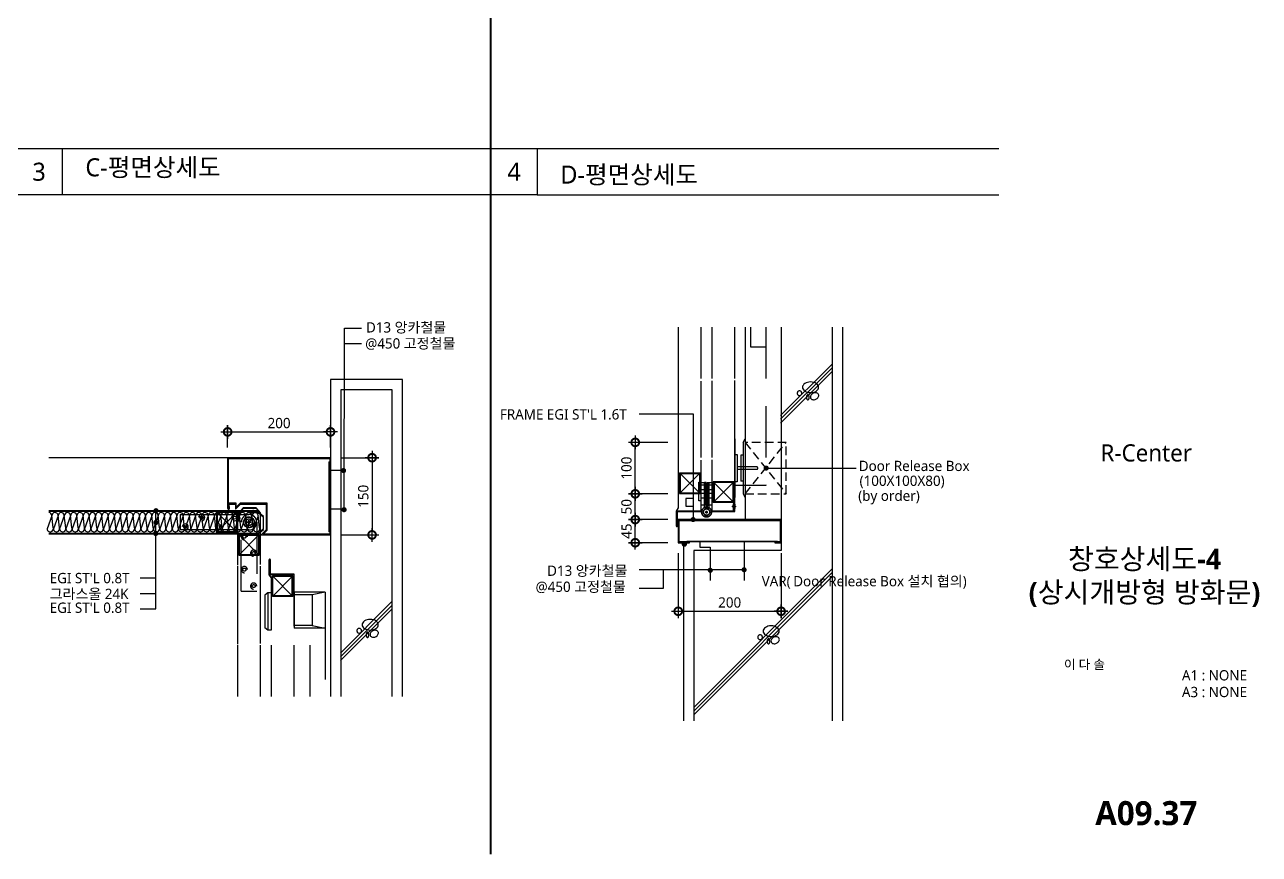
# Model space of a CAD drawing. Extents: x 930 to 96951, y 420 to 531574.
# Drawn here: x 8989 to 16189, y 420 to 5256 of the extents above; entities that cross this region are included whole.
import ezdxf
from ezdxf.enums import TextEntityAlignment as Align

# ---------------------------------------------------------------- set-up
doc = ezdxf.new("R2010")
doc.units = 0
doc.header["$LTSCALE"] = 200
doc.header["$MEASUREMENT"] = 0
doc.header["$PDMODE"] = 3
doc.header["$PDSIZE"] = -1
for name, pattern in [('CENTER', [2, 1.25, -0.25, 0.25, -0.25]), ('HID', [2.3, 1.5, -0.8]), ('HIDDEN', [0.375, 0.25, -0.125])]:
    doc.linetypes.add(name, pattern=pattern)
doc.layers.get('0').update_dxf_attribs({"linetype": 'CONTINUOUS'})
doc.layers.get('Defpoints').update_dxf_attribs({"color": 137, "linetype": 'CONTINUOUS'})
for name, color, linetype in [('01TEX', 3, 'CONTINUOUS'), ('251', 251, 'CONTINUOUS'), ('252', 252, 'CONTINUOUS'), ('col', 2, 'CONTINUOUS'), ('DIM', 7, 'CONTINUOUS'), ('DOOR', 6, 'CONTINUOUS'), ('Door_p', 5, 'CONTINUOUS'), ('FORM', 7, 'CONTINUOUS'), ('FP-HATC', 6, 'CONTINUOUS'), ('FRAME', 7, 'CONTINUOUS'), ('HAT', 8, 'CONTINUOUS'), ('HATCH(해치)', 5, 'CONTINUOUS'), ('INSULATION(단열)', 8, 'CONTINUOUS'), ('SYM-LEAD', 6, 'CONTINUOUS'), ('TEXT', 3, 'CONTINUOUS'), ('XR-SHEET$0$TITLE', 7, 'CONTINUOUS'), ('XR-SHEET$1$SHT', 5, 'CONTINUOUS'), ('XR-SHEET$1$TEXT', 3, 'CONTINUOUS')]:
    doc.layers.add(name, color=color, linetype=linetype)
doc.layers.add('도면내선', color=7, linetype='CONTINUOUS', lineweight=40)
doc.styles.add('GAUN', font='malgun.ttf')
doc.styles.add('XR-SHEET$0$굴림체(옥산)', font='malgun.ttf')
doc.styles.add('맑은고딕B', font='malgunbd.ttf')
doc.styles.add('스타일1', font='malgun.ttf')
doc.dimstyles.new('CJA-60', dxfattribs={"dimscale": 60, "dimtxt": 3, "dimasz": 1, "dimexe": 2, "dimexo": 3, "dimgap": 1, "dimtad": 1, "dimdec": 0, "dimzin": 1, "dimdsep": 46, "dimlunit": 6, "dimtxsty": '스타일1', "dimblk": 'GAUN-DOT', "dimcen": -2, "dimdle": 2, "dimclrd": 256, "dimclre": 256, "dimclrt": 3, "dimadec": 0, "dimazin": 0, "dimtfac": 1, "dimtdec": 0, "dimtix": 1, "dimtmove": 2, "dimatfit": 3, "dimldrblk": 'DOTSMALL', "dimfxl": 1, "dimtolj": 1, "dimtzin": 1, "dimarcsym": 0})

# ---------------------------------------------------------------- blocks, each defined once
blk = doc.blocks.new('XR-SHEET$0$TITLE')
at = {"layer": 'XR-SHEET$0$TITLE', "true_color": 0x000000, "style": 'XR-SHEET$0$굴림체(옥산)'}
for tag, height, p in [('동명칭', 6, (776.77, -457.26)), ('SCALE-A1', 3, (797.5, -522)), ('SCALE-A3', 3, (797.5, -527)), ('DATA', 3, (797.5, -540))]:
    blk.add_attdef(tag, text='', height=height, dxfattribs=at).set_placement(p, align=Align.MIDDLE)
for tag, height, p in [('TITLE1', 6, (776.5, -479.4)), ('TITLE4', 6, (776.5, -484.39)), ('TITLE2', 6, (776.5, -489)), ('TITLE5', 6, (776.5, -493.99)), ('TITLE3', 6, (776.5, -498.7)), ('NAME-1', 3, (760.16, -517.5)), ('NAME-2', 3, (760.16, -526.5)), ('A0.00', 7, (776.5, -561))]:
    blk.add_attdef(tag, text='', height=height, dxfattribs=at).set_placement(p, align=Align.MIDDLE_CENTER)
blk = doc.blocks.new('GAUN-DOT')
at = {"linetype": 'ByBlock'}
for p, q in [((2, 0), (-2, 0)), ((0, -2), (0, 2))]:
    blk.add_line(p, q, dxfattribs=at)
at = {"const_width": 2.25}
blk.add_lwpolyline([(0, 0.28125, 1), (0, -0.28125, 1)], format="xyb", close=True, dxfattribs=at)
blk = doc.blocks.new('*D45')
at = {"layer": 'Defpoints', "color": 0, "transparency": 16777216}
for p in [(10772.4, 2882.5), (10172.4, 2732), (10772.4, 2732)]:
    blk.add_point(p, dxfattribs=at)
at = {"layer": 'DIM', "lineweight": -2, "transparency": 16777216}
for p, q in [((10172.4, 2792), (10172.4, 2922.5)), ((10192.4, 2882.5), (10752.4, 2882.5)), ((10772.4, 2792), (10772.4, 2922.5))]:
    blk.add_line(p, q, dxfattribs=at)
at = {"layer": 'DIM', "lineweight": -2, "transparency": 16777216, "xscale": 20, "yscale": 20, "zscale": 20, "rotation": 180}
blk.add_blockref('GAUN-DOT', (10172.4, 2882.5), dxfattribs=at)
at = {"layer": 'DIM', "lineweight": -2, "transparency": 16777216, "xscale": 20, "yscale": 20, "zscale": 20}
blk.add_blockref('GAUN-DOT', (10772.4, 2882.5), dxfattribs=at)
at = {"layer": 'DIM', "color": 3, "transparency": 16777216, "insert": (10472.4, 2933.5), "char_height": 60, "attachment_point": 5, "style": '스타일1'}
blk.add_mtext('\\A1;200', dxfattribs=at)
blk = doc.blocks.new('_DotSmall')
at = {"layer": 'DIM'}
h = blk.add_hatch(color=256, dxfattribs=at)
edge = h.paths.add_edge_path()
edge.add_arc((0, 0), 0.2, 0, 360)
at = {"layer": 'DIM', "linetype": 'ByBlock'}
blk.add_circle((0, 0), 0.2, dxfattribs=at)
blk = doc.blocks.new('*D46')
at = {"layer": 'Defpoints', "color": 0, "transparency": 16777216}
for p in [(10772.4, 2732), (10772.4, 2282), (11014.9, 2282)]:
    blk.add_point(p, dxfattribs=at)
at = {"layer": 'DIM', "lineweight": -2, "transparency": 16777216}
for p, q in [((10832.4, 2732), (11054.9, 2732)), ((11014.9, 2712), (11014.9, 2302)), ((10832.4, 2282), (11054.9, 2282))]:
    blk.add_line(p, q, dxfattribs=at)
at = {"layer": 'DIM', "lineweight": -2, "transparency": 16777216, "xscale": 20, "yscale": 20, "zscale": 20}
for p, rotation in [((11014.9, 2732), 90), ((11014.9, 2282), 270)]:
    blk.add_blockref('GAUN-DOT', p, dxfattribs=dict(at, rotation=rotation))
at = {"layer": 'DIM', "color": 3, "transparency": 16777216, "insert": (10963.8, 2507), "char_height": 60, "attachment_point": 5, "rotation": 90, "style": '스타일1'}
blk.add_mtext('\\A1;150', dxfattribs=at)
blk = doc.blocks.new('*X15')
at = {"color": 0}
for p, q in [((50, 769.5), (54.4, 773.9)), ((50, 771.3), (52.7, 773.9)), ((50, 773), (50.9, 773.9)), ((55, 768.8), (50, 773.8)), ((54.5, 767.5), (50, 772)), ((51.6, 768.7), (50, 770.2)), ((51.1, 768.8), (55, 772.7)), ((55, 770.5), (51.6, 773.9)), ((52.5, 768.4), (55, 771)), ((55, 772.3), (53.4, 773.9)), ((53.7, 767.9), (55, 769.2)), ((54.9, 767.3), (55, 767.4))]:
    blk.add_line(p, q, dxfattribs=at)
blk = doc.blocks.new('*D16')
at = {"layer": 'Defpoints', "color": 0, "transparency": 16777216}
for p in [(12549.7, 2371.3), (12800.5, 2371.3), (12800.5, 2236.3)]:
    blk.add_point(p, dxfattribs=at)
at = {"layer": 'DIM', "lineweight": -2, "transparency": 16777216}
for p, q in [((12740.5, 2371.3), (12509.7, 2371.3)), ((12549.7, 2256.3), (12549.7, 2351.3)), ((12740.5, 2236.3), (12509.7, 2236.3))]:
    blk.add_line(p, q, dxfattribs=at)
at = {"layer": 'DIM', "lineweight": -2, "transparency": 16777216, "xscale": 20, "yscale": 20, "zscale": 20}
for p, rotation in [((12549.7, 2371.3), 90), ((12549.7, 2236.3), 270)]:
    blk.add_blockref('GAUN-DOT', p, dxfattribs=dict(at, rotation=rotation))
at = {"layer": 'DIM', "color": 3, "transparency": 16777216, "insert": (12499.2, 2303.8), "char_height": 60, "attachment_point": 5, "rotation": 90, "style": '스타일1'}
blk.add_mtext('\\A1;45', dxfattribs=at)
blk = doc.blocks.new('*D17')
at = {"layer": 'Defpoints', "color": 0, "transparency": 16777216}
for p in [(12549.7, 2521.3), (12800.5, 2521.3), (12800.5, 2371.3)]:
    blk.add_point(p, dxfattribs=at)
at = {"layer": 'DIM', "lineweight": -2, "transparency": 16777216}
for p, q in [((12740.5, 2521.3), (12509.7, 2521.3)), ((12549.7, 2391.3), (12549.7, 2501.3)), ((12740.5, 2371.3), (12509.7, 2371.3))]:
    blk.add_line(p, q, dxfattribs=at)
at = {"layer": 'DIM', "lineweight": -2, "transparency": 16777216, "xscale": 20, "yscale": 20, "zscale": 20}
for p, rotation in [((12549.7, 2521.3), 90), ((12549.7, 2371.3), 270)]:
    blk.add_blockref('GAUN-DOT', p, dxfattribs=dict(at, rotation=rotation))
at = {"layer": 'DIM', "color": 3, "transparency": 16777216, "insert": (12498.7, 2446.3), "char_height": 60, "attachment_point": 5, "rotation": 90, "style": '스타일1'}
blk.add_mtext('\\A1;50', dxfattribs=at)
blk = doc.blocks.new('*D18')
at = {"layer": 'Defpoints', "color": 0, "transparency": 16777216}
for p in [(12549.7, 2821.3), (12800.5, 2821.3), (12800.5, 2521.3)]:
    blk.add_point(p, dxfattribs=at)
at = {"layer": 'DIM', "lineweight": -2, "transparency": 16777216}
for p, q in [((12740.5, 2821.3), (12509.7, 2821.3)), ((12549.7, 2541.3), (12549.7, 2801.3)), ((12740.5, 2521.3), (12509.7, 2521.3))]:
    blk.add_line(p, q, dxfattribs=at)
at = {"layer": 'DIM', "lineweight": -2, "transparency": 16777216, "xscale": 20, "yscale": 20, "zscale": 20}
for p, rotation in [((12549.7, 2821.3), 90), ((12549.7, 2521.3), 270)]:
    blk.add_blockref('GAUN-DOT', p, dxfattribs=dict(at, rotation=rotation))
at = {"layer": 'DIM', "color": 3, "transparency": 16777216, "insert": (12498.5, 2671.3), "char_height": 60, "attachment_point": 5, "rotation": 90, "style": '스타일1'}
blk.add_mtext('\\A1;100', dxfattribs=at)
blk = doc.blocks.new('*D44')
at = {"layer": 'Defpoints', "color": 0, "transparency": 16777216}
for p in [(12800.5, 2236.3), (13400.5, 2236.3), (13400.5, 1836.7)]:
    blk.add_point(p, dxfattribs=at)
at = {"layer": 'DIM', "lineweight": -2, "transparency": 16777216}
for p, q in [((12800.5, 2176.3), (12800.5, 1796.7)), ((13400.5, 2176.3), (13400.5, 1796.7)), ((12820.5, 1836.7), (13380.5, 1836.7))]:
    blk.add_line(p, q, dxfattribs=at)
at = {"layer": 'DIM', "lineweight": -2, "transparency": 16777216, "xscale": 20, "yscale": 20, "zscale": 20, "rotation": 180}
blk.add_blockref('GAUN-DOT', (12800.5, 1836.7), dxfattribs=at)
at = {"layer": 'DIM', "lineweight": -2, "transparency": 16777216, "xscale": 20, "yscale": 20, "zscale": 20}
blk.add_blockref('GAUN-DOT', (13400.5, 1836.7), dxfattribs=at)
at = {"layer": 'DIM', "color": 3, "transparency": 16777216, "insert": (13100.5, 1887.7), "char_height": 60, "attachment_point": 5, "style": '스타일1'}
blk.add_mtext('\\A1;200', dxfattribs=at)

msp = doc.modelspace()

# ---------------------------------------------------------------- hatches: boundary and pattern name
at = {"lineweight": 5}
h = msp.add_hatch(dxfattribs=at)
h.set_pattern_fill('ANSI31', color=251, scale=0.9)
h.set_pattern_definition([(45, (-48377.777, 41580.4935), (-2.02055763, 2.02055763), [])])
h.paths.add_polyline_path([(10762.784, 2299.992), (10767.584, 2299.992), (10767.584, 2707.092), (10762.784, 2707.092)])
h = msp.add_hatch(dxfattribs=at)
h.set_pattern_fill('ANSI31', color=251, scale=0.9, angle=-90)
h.set_pattern_definition([(315, (51810.9726, 70387.0837), (2.02055763, 2.02055763), [])])
h.paths.add_polyline_path([(12850.871, 2241.119), (12850.871, 2245.919), (13380.071, 2245.919), (13380.071, 2241.119)])

# ---------------------------------------------------------------- linework, layer by layer
at = {"color": 251, "lineweight": 5}
for p, q in [((10762.784, 2299.992), (10762.784, 2707.092)), ((10762.784, 2707.092), (10767.584, 2707.092)), ((10767.584, 2299.992), (10767.584, 2707.092)), ((10762.784, 2299.992), (10767.584, 2299.992)), ((12850.871, 2245.919), (13380.071, 2245.919)), ((12850.871, 2241.119), (12850.871, 2245.919)), ((12850.871, 2241.119), (13380.071, 2241.119)), ((13380.071, 2241.119), (13380.071, 2245.919))]:
    msp.add_line(p, q, dxfattribs=at)
for p, q in [((10856.066, 2656.992), (10766.066, 2656.992)), ((10856.066, 2431.992), (10766.066, 2431.992)), ((12926.471, 2241.119), (12926.471, 2211.119)), ((13184.471, 2241.119), (13184.471, 2016.119)), ((12926.471, 2211.119), (12986.471, 2211.119)), ((12986.471, 2211.119), (12986.471, 2016.119))]:
    msp.add_line(p, q)
at = {"layer": '251'}
for p, q in [((13130.551, 2842.24), (13130.551, 2500.24)), ((13179.151, 2821.24), (13190.551, 2842.24)), ((13179.151, 2821.24), (13179.151, 2521.24)), ((13179.037, 2747.045), (13165.651, 2747.027)), ((13165.651, 2747.027), (13165.651, 2595.453)), ((13178.936, 2595.471), (13165.651, 2595.453)), ((13179.151, 2521.24), (13190.551, 2500.24)), ((9894.884, 2400.492), (10296.884, 2400.492)), ((9894.884, 2400.492), (9894.884, 2310.492)), ((10296.884, 2310.492), (9894.884, 2310.492)), ((10284.884, 2355.492), (10308.884, 2355.492)), ((10296.884, 2343.492), (10296.884, 2367.492))]:
    msp.add_line(p, q, dxfattribs=at)
for centre, radius in [((10020.884, 2382.492), 9), ((10212.884, 2382.492), 9), ((10296.884, 2355.492), 31.5), ((10296.884, 2355.492), 30), ((9924.884, 2328.492), 9), ((10116.884, 2328.492), 9), ((10296.884, 2355.492), 19.5)]:
    msp.add_circle(centre, radius, dxfattribs=at)
for centre, radius, end in [((10020.884, 2382.492), 18, 180), ((10212.884, 2382.492), 18, 180), ((10296.884, 2355.492), 45, 90), ((9924.884, 2328.492), 18, 180), ((10116.884, 2328.492), 18, 180)]:
    msp.add_arc(centre, radius, 270, end, dxfattribs=at)
at = {"layer": '252'}
for p, q in [((10107.748, 2415.492), (10107.748, 2295.492)), ((10227.748, 2415.492), (10107.748, 2415.492)), ((10107.748, 2415.492), (10227.748, 2295.492)), ((10107.748, 2295.492), (10227.748, 2415.492)), ((10111.348, 2411.892), (10111.348, 2299.092)), ((10224.148, 2411.892), (10111.348, 2411.892)), ((10224.148, 2411.892), (10224.148, 2299.092)), ((10227.748, 2415.492), (10227.748, 2295.492)), ((10305.884, 2414), (10305.884, 2416.4)), ((10305.884, 2414), (10305.884, 2411.6)), ((10227.748, 2295.492), (10107.748, 2295.492)), ((10224.148, 2299.092), (10111.348, 2299.092))]:
    msp.add_line(p, q, dxfattribs=at)
at = {"layer": 'col'}
for p, q in [((13700.471, 1197.777), (13700.471, 3492.947)), ((11132.384, 1339.417), (11132.384, 3127.992))]:
    msp.add_line(p, q, dxfattribs=at)
for points in [[(13400.471, 3492.947), (13400.471, 2191.319), (12890.471, 2191.319), (12890.471, 1197.777)], [(11132.384, 3127.992), (10832.384, 3127.992), (10832.384, 1339.417)]]:
    msp.add_lwpolyline(points, dxfattribs=at)
at = {"layer": 'DIM'}
for p, q in [((13400.471, 2176.319), (13400.471, 1796.724)), ((13400.471, 2176.319), (13400.471, 1796.724)), ((13380.471, 1836.724), (13360.471, 1836.724)), ((13420.471, 1836.724), (13440.471, 1836.724))]:
    msp.add_line(p, q, dxfattribs=at)
at = {"layer": 'DOOR', "color": 6}
msp.add_lwpolyline([(9130.452, 2420.592), (10346.479, 2420.592, -1.04463446), (10346.662, 2416.4), (10306.162, 2416.4), (10306.162, 2414), (10346.662, 2414, 1.03026922), (10346.394, 2422.992), (9130.452, 2422.992)], format="xyb", dxfattribs=at)
msp.add_lwpolyline([(9130.452, 2287.992), (10351.162, 2287.992), (10381.162, 2313.492), (10381.162, 2388.492), (10351.162, 2414), (10306.162, 2414), (10306.162, 2411.6), (10350.405, 2411.6), (10378.762, 2387.242), (10378.762, 2314.486), (10350.168, 2290.392), (9130.452, 2290.392)], dxfattribs=at)
at = {"layer": 'Door_p'}
msp.add_line((10172.384, 2731.992), (9130.452, 2731.992), dxfattribs=at)
at = {"layer": 'Door_p', "color": 4, "linetype": 'CENTER', "lineweight": 5, "ltscale": 0.1}
msp.add_line((10320.884, 2405.6), (10320.884, 2429), dxfattribs=at)
at = {"layer": 'Door_p', "color": 6}
for points in [[(10308.134, 2422.992), (10333.634, 2422.992), (10333.634, 2420.592), (10308.134, 2420.592)], [(10314.134, 2416.4), (10327.634, 2416.4), (10327.634, 2414), (10314.134, 2414)], [(10314.134, 2414), (10327.634, 2414), (10327.634, 2411.6), (10314.134, 2411.6)]]:
    msp.add_lwpolyline(points, close=True, dxfattribs=at)
at = {"layer": 'FORM'}
for p, q in [((9207.751, 4534.286), (14670, 4534.286)), ((11707.982, 4264.286), (9207.751, 4264.286)), ((11977.982, 4264.286), (14670, 4264.286))]:
    msp.add_line(p, q, dxfattribs=at)
for points in [[(8937.751, 4534.286), (9207.751, 4534.286), (9207.751, 4264.286), (8937.751, 4264.286)], [(11707.982, 4534.286), (11977.982, 4534.286), (11977.982, 4264.286), (11707.982, 4264.286)]]:
    msp.add_lwpolyline(points, close=True, dxfattribs=at)
at = {"layer": 'FP-HATC'}
for p, q in [((13760.471, 1197.777), (13760.471, 3492.947)), ((11192.384, 1339.417), (11192.384, 3187.992)), ((12845.471, 2236.319), (12845.471, 2221.319)), ((12845.471, 2221.319), (12830.471, 2221.319))]:
    msp.add_line(p, q, dxfattribs=at)
at = {"layer": 'FP-HATC', "linetype": 'HIDDEN'}
for p, q in [((13190.551, 2821.319), (13430.551, 2521.319)), ((13190.551, 2521.319), (13430.551, 2821.319))]:
    msp.add_line(p, q, dxfattribs=at)
at = {"layer": 'FP-HATC'}
for points in [[(13190.551, 3492.947), (13190.551, 2371.319), (13190.551, 2371.319)], [(11192.384, 3187.992), (10772.384, 3187.992), (10772.384, 1339.417)], [(12830.471, 2221.319), (12830.471, 1197.777)]]:
    msp.add_lwpolyline(points, dxfattribs=at)
at = {"layer": 'FP-HATC', "linetype": 'HIDDEN'}
msp.add_lwpolyline([(13190.551, 2821.319), (13190.551, 2521.319), (13430.551, 2521.319), (13430.551, 2821.319)], close=True, dxfattribs=at)
at = {"layer": 'FP-HATC'}
msp.add_arc((12798.075, 2218.569), 32.512, 4.8518043, 33.0891918, dxfattribs=at)
at = {"layer": 'FRAME'}
msp.add_lwpolyline([(10177.184, 2727.192), (10767.584, 2727.192), (10767.584, 2686.992), (10772.384, 2686.992), (10772.384, 2731.992), (10172.384, 2731.992), (10172.384, 2437.392, 1.02757198), (10183.176, 2437.685), (10182.184, 2461.992), (10217.384, 2461.992), (10217.384, 2431.992), (10247.384, 2461.992), (10397.384, 2461.992), (10397.384, 2311.992), (10367.391, 2281.992), (10772.384, 2281.992), (10772.384, 2326.992), (10767.584, 2326.992), (10767.584, 2286.792), (10378.977, 2286.792), (10402.184, 2310.004), (10402.184, 2466.792), (10245.396, 2466.792), (10222.184, 2443.58), (10222.184, 2466.792), (10177.184, 2466.792), (10178.382, 2437.441, -1.04164897), (10177.184, 2437.392)], format="xyb", close=True, dxfattribs=at)
msp.add_lwpolyline([(12955.271, 2366.519), (12955.271, 2366.519), (13395.671, 2366.519), (13395.671, 2241.119), (13364.471, 2241.119), (13364.471, 2236.319), (13400.471, 2236.319), (13400.471, 2371.319), (12950.471, 2371.319), (12950.471, 2371.319), (12800.471, 2371.319), (12800.471, 2236.319), (12866.471, 2236.319), (12866.471, 2241.119), (12805.271, 2241.119), (12805.271, 2366.519)], close=True, dxfattribs=at)
at = {"layer": 'HAT', "linetype": 'HID'}
for p, q in [((13224.776, 3375.356), (13224.776, 3492.947)), ((13311.333, 3492.947), (13311.333, 2568.956)), ((13311.333, 3375.356), (13224.776, 3375.356)), ((13131.333, 2751.492), (13144.833, 2751.51)), ((13131.333, 2590.731), (13131.333, 2751.492)), ((13144.833, 2751.51), (13144.833, 2590.75)), ((13257.935, 2678.209), (13144.713, 2678.02)), ((13144.732, 2664.241), (13257.953, 2664.429)), ((12807.625, 2642.821), (12927.625, 2642.821)), ((12807.625, 2642.821), (12807.625, 2522.821)), ((12807.625, 2522.821), (12927.625, 2642.821)), ((12927.625, 2522.821), (12807.625, 2642.821)), ((12811.225, 2639.221), (12924.025, 2639.221)), ((12811.225, 2639.221), (12811.225, 2526.421)), ((12924.025, 2639.221), (12924.025, 2526.421)), ((12927.625, 2642.821), (12927.625, 2522.821)), ((12807.625, 2522.821), (12927.625, 2522.821)), ((12811.225, 2526.421), (12924.025, 2526.421)), ((12953.129, 2446.117), (12953.129, 2587.297)), ((12962.729, 2587.297), (12953.129, 2587.297)), ((12962.729, 2569.284), (12953.129, 2569.284)), ((12962.729, 2548.284), (12953.129, 2548.284)), ((12962.729, 2521.494), (12953.129, 2521.494)), ((12962.729, 2440.616), (12962.729, 2587.297)), ((12968.729, 2587.297), (12978.329, 2587.297)), ((12968.729, 2587.297), (12968.729, 2443.74)), ((12968.729, 2569.284), (12978.329, 2569.284)), ((12968.729, 2548.284), (12978.329, 2548.284)), ((12968.729, 2521.494), (12978.329, 2521.494)), ((12978.329, 2587.297), (12978.329, 2446.117)), ((13123.833, 2591.173), (13003.833, 2591.173)), ((13003.833, 2471.173), (13003.833, 2591.173)), ((13123.833, 2591.173), (13003.833, 2471.173)), ((13003.833, 2591.173), (13123.833, 2471.173)), ((13120.233, 2587.573), (13007.433, 2587.573)), ((13007.433, 2474.773), (13007.433, 2587.573)), ((13120.233, 2474.773), (13120.233, 2587.573)), ((13123.833, 2471.173), (13123.833, 2591.173)), ((13144.833, 2590.75), (13131.333, 2590.731)), ((13311.333, 2568.956), (13131.333, 2568.956)), ((12890.125, 2494.602), (12845.125, 2494.602)), ((12845.125, 2494.602), (12845.125, 2449.602)), ((12845.125, 2449.602), (12890.125, 2449.602)), ((12890.125, 2449.602), (12890.125, 2494.602)), ((12962.729, 2500.494), (12953.129, 2500.494)), ((12968.729, 2500.494), (12978.329, 2500.494)), ((12968.729, 2455.297), (12978.329, 2455.297)), ((13123.833, 2471.173), (13003.833, 2471.173)), ((13120.233, 2474.773), (13007.433, 2474.773)), ((13122.333, 2463.374), (13119.933, 2463.374)), ((13119.933, 2441.624), (13119.933, 2455.124)), ((13119.933, 2455.124), (13122.333, 2455.124)), ((13122.333, 2463.374), (13124.733, 2463.374)), ((13122.333, 2441.624), (13122.333, 2455.124)), ((13122.333, 2455.124), (13124.733, 2455.124)), ((13122.333, 2455.124), (13122.333, 2441.624)), ((13124.733, 2455.124), (13124.733, 2441.624)), ((13128.933, 2435.624), (13128.933, 2461.124)), ((13128.933, 2461.124), (13131.333, 2461.124)), ((13131.333, 2461.124), (13131.333, 2435.624)), ((10229.384, 2366.742), (10229.384, 2392.242)), ((10229.384, 2392.242), (10231.784, 2392.242)), ((10231.784, 2392.242), (10231.784, 2366.742)), ((10235.976, 2372.742), (10235.976, 2386.242)), ((10235.976, 2386.242), (10238.376, 2386.242)), ((10238.376, 2386.242), (10238.376, 2372.742)), ((10238.376, 2372.742), (10238.376, 2386.242)), ((10238.376, 2386.242), (10240.776, 2386.242)), ((10240.776, 2386.242), (10240.776, 2372.742)), ((12958.229, 2415.097), (12973.229, 2415.097)), ((12973.229, 2415.097), (12958.229, 2415.097)), ((12962.729, 2443.74), (12962.729, 2434.061)), ((12965.729, 2422.597), (12965.729, 2407.597)), ((12965.729, 2407.597), (12965.729, 2422.597)), ((13122.333, 2441.624), (13119.933, 2441.624)), ((13124.733, 2441.624), (13122.333, 2441.624)), ((13131.333, 2435.624), (13128.933, 2435.624)), ((10231.784, 2366.742), (10229.384, 2366.742)), ((10238.376, 2372.742), (10235.976, 2372.742)), ((10238.376, 2364.492), (10235.976, 2364.492)), ((10240.776, 2372.742), (10238.376, 2372.742)), ((10238.376, 2364.492), (10240.776, 2364.492)), ((10251.884, 1953.492), (10251.884, 2355.492)), ((10308.884, 2355.492), (10284.884, 2355.492)), ((10296.884, 2343.492), (10296.884, 2367.492)), ((10341.884, 2355.492), (10341.884, 1953.492)), ((10236.884, 2284.361), (10356.884, 2284.361)), ((10236.884, 2284.361), (10236.884, 2164.361)), ((10236.884, 2164.361), (10356.884, 2284.361)), ((10356.884, 2164.361), (10236.884, 2284.361)), ((10240.484, 2280.761), (10353.284, 2280.761)), ((10240.484, 2280.761), (10240.484, 2167.961)), ((10353.284, 2280.761), (10353.284, 2167.961)), ((10356.884, 2284.361), (10356.884, 2164.361)), ((10236.884, 2164.361), (10356.884, 2164.361)), ((10240.484, 2167.961), (10353.284, 2167.961)), ((10553.092, 2042.856), (10433.092, 2042.856)), ((10433.092, 1922.856), (10433.092, 2042.856)), ((10553.092, 2042.856), (10433.092, 1922.856)), ((10433.092, 2042.856), (10553.092, 1922.856)), ((10549.492, 2039.256), (10436.692, 2039.256)), ((10436.692, 1926.456), (10436.692, 2039.256)), ((10549.492, 1926.456), (10549.492, 2039.256)), ((10553.092, 1922.856), (10553.092, 2042.856)), ((10251.884, 1953.492), (10341.884, 1953.492)), ((10740.592, 1948.059), (10560.592, 1948.059)), ((10560.592, 1948.059), (10560.592, 1738.059)), ((10740.592, 1948.059), (10665.592, 1933.059)), ((10740.592, 1948.059), (10740.592, 1738.059)), ((10407.592, 1943.503), (10389.592, 1931.503)), ((10389.592, 1931.503), (10389.592, 1739.503)), ((10425.592, 1943.503), (10407.592, 1943.503)), ((10407.592, 1943.503), (10407.592, 1727.503)), ((10425.592, 1943.503), (10425.592, 1727.503)), ((10553.092, 1922.856), (10433.092, 1922.856)), ((10549.492, 1926.456), (10436.692, 1926.456)), ((10665.592, 1933.059), (10560.592, 1933.059)), ((10665.592, 1933.059), (10665.592, 1753.059)), ((10407.592, 1727.503), (10389.592, 1739.503)), ((10665.592, 1753.059), (10560.592, 1753.059)), ((10740.592, 1738.059), (10560.592, 1738.059)), ((10654.035, 1339.417), (10654.035, 1738.059)), ((10665.592, 1753.059), (10740.592, 1738.059)), ((10740.592, 1738.059), (10740.592, 1339.417)), ((10425.592, 1727.503), (10407.592, 1727.503))]:
    msp.add_line(p, q, dxfattribs=at)
at = {"layer": 'HAT', "linetype": 'HID', "lineweight": 5, "ltscale": 0.1}
for p, q in [((13113.933, 2448.374), (13137.333, 2448.374)), ((10246.776, 2379.492), (10223.376, 2379.492))]:
    msp.add_line(p, q, dxfattribs=at)
at = {"layer": 'HAT', "linetype": 'HID'}
for points in [[(12800.125, 3492.947), (12800.125, 2439.892), (12787.825, 2421.216), (12787.825, 2335.717, 1), (12796.825, 2335.717), (12796.825, 2412.217), (12794.425, 2412.217), (12794.425, 2335.717, -1), (12790.225, 2335.717), (12790.225, 2420.497), (12802.525, 2439.173), (12802.525, 3492.947)], [(13128.933, 3492.947), (13128.933, 2422.597, -1), (13124.733, 2422.597), (13124.733, 2463.097), (13122.333, 2463.097), (13122.333, 2422.597, 1), (13131.333, 2422.597), (13131.333, 3492.947)], [(10231.784, 1339.417), (10231.784, 2405.086, -1.04463446), (10235.976, 2405.269), (10235.976, 2364.769), (10238.376, 2364.769), (10238.376, 2405.269, 1.03026922), (10229.384, 2405.001), (10229.384, 1339.417)], [(10427.992, 1339.417), (10427.992, 2031.693), (10415.692, 2050.369), (10415.692, 2135.149, -1), (10419.892, 2135.149), (10419.892, 2058.649), (10422.292, 2058.649), (10422.292, 2135.149, 1), (10413.292, 2135.149), (10413.292, 2049.65), (10425.592, 2030.974), (10425.592, 1339.417)]]:
    msp.add_lwpolyline(points, format="xyb", dxfattribs=at)
for points in [[(12932.725, 3492.947), (12932.725, 2420.497), (12791.125, 2420.497), (12791.125, 2345.497), (12793.525, 2345.497), (12793.525, 2418.097), (12935.125, 2418.097), (12935.125, 3492.947)], [(12996.333, 3492.947), (12996.333, 2418.097), (13122.333, 2418.097), (13122.333, 2463.097), (13119.933, 2463.097), (13119.933, 2420.497), (12998.733, 2420.497), (12998.733, 3492.947)], [(10364.384, 1339.417), (10364.384, 2409.769), (10338.884, 2439.769), (10263.884, 2439.769), (10238.376, 2409.769), (10238.376, 2364.769), (10240.776, 2364.769), (10240.776, 2409.013), (10265.133, 2437.369), (10337.89, 2437.369), (10361.984, 2408.775), (10361.984, 1339.417)], [(10560.592, 1339.417), (10560.592, 2052.769), (10418.992, 2052.769), (10418.992, 2125.369), (10416.592, 2125.369), (10416.592, 2050.369), (10558.192, 2050.369), (10558.192, 1339.417)]]:
    msp.add_lwpolyline(points, dxfattribs=at)
for points in [[(12920.725, 2480.612), (12920.725, 2588.612), (12932.725, 2588.612), (12932.725, 2480.612)], [(12935.129, 2455.297), (12935.129, 2587.297), (12953.129, 2587.297), (12953.129, 2455.297)], [(12935.129, 2543.784), (12935.129, 2573.784), (12953.129, 2573.784), (12953.129, 2543.784)], [(12935.129, 2495.994), (12935.129, 2525.994), (12953.129, 2525.994), (12953.129, 2495.994)], [(12996.329, 2587.297), (12996.329, 2455.297), (12978.329, 2455.297), (12978.329, 2587.297)], [(12996.329, 2573.784), (12996.329, 2543.784), (12978.329, 2543.784), (12978.329, 2573.784)], [(12996.329, 2525.994), (12996.329, 2495.994), (12978.329, 2495.994), (12978.329, 2525.994)], [(13010.733, 2589.167), (13010.733, 2481.167), (12998.733, 2481.167), (12998.733, 2589.167)]]:
    msp.add_lwpolyline(points, close=True, dxfattribs=at)
for centre, radius in [((10296.884, 2355.492), 31.5), ((10296.884, 2355.492), 30), ((12965.729, 2415.097), 28.8), ((12965.729, 2415.097), 18.45), ((12965.729, 2415.097), 18.45), ((10296.884, 2355.492), 19.5), ((10269.884, 2271.492), 9), ((10323.884, 2175.492), 9), ((10269.884, 2079.492), 9), ((10323.884, 1983.492), 9)]:
    msp.add_circle(centre, radius, dxfattribs=at)
for centre, radius, start, end in [((13257.944, 2671.319), 6.89, 268.3470113, 90.0786057), ((10296.884, 2355.492), 45, 0, 180), ((12965.729, 2415.097), 28.8, 124.8499045, 95.9791568), ((12965.729, 2415.097), 19.2, 115.1843366, 98.9892993), ((12944.129, 2446.117), 9, 304.8499045, 0), ((12953.729, 2440.616), 9, 295.1843366, 0), ((12987.329, 2446.117), 9, 180, 235.1500955), ((10269.884, 2271.492), 18, 0, 270), ((10323.884, 2175.492), 18, 0, 270), ((10269.884, 2079.492), 18, 0, 270), ((10323.884, 1983.492), 18, 0, 270)]:
    msp.add_arc(centre, radius, start, end, dxfattribs=at)
at = {"layer": 'HATCH(해치)'}
for p, q in [((13397.816, 2977.832), (13697.816, 3277.832)), ((13397.816, 2955.77), (13697.816, 3255.77)), ((13397.816, 2933.708), (13697.816, 3233.708)), ((12890.471, 1276.584), (13697.816, 2083.93)), ((12890.471, 1254.523), (13697.816, 2061.868)), ((12890.471, 1232.461), (13697.816, 2039.807)), ((10829.73, 1593.384), (11129.73, 1893.384)), ((10829.73, 1571.322), (11129.73, 1871.322)), ((10829.73, 1549.261), (11129.73, 1849.261))]:
    msp.add_line(p, q, dxfattribs=at)
for points in [[(13571.982, 3111.407, 0.06745787), (13590.599, 3113.93, 0.07981155), (13605.067, 3120.543, 0.10711817), (13615.573, 3131.391, 0.13989122), (13618.772, 3142.6, 0.13989122), (13615.573, 3153.808, 0.10711817), (13605.067, 3164.656, 0.07981155), (13590.599, 3171.269, 0.06745787), (13571.982, 3173.792, 0.06745787), (13553.365, 3171.269, 0.07981155), (13538.897, 3164.656, 0.10711817), (13528.391, 3153.808, 0.13989122), (13525.192, 3142.6, 0.13989122), (13528.391, 3131.391, 0.10711817), (13538.897, 3120.543, 0.07981155), (13553.365, 3113.93, 0.06745787)], [(13493.999, 3107.508, 0.0984914), (13495.038, 3102.286, 0.0984914), (13497.997, 3097.858, 0.0984914), (13502.424, 3094.9, 0.0984914), (13507.646, 3093.861, 0.0984914), (13512.869, 3094.9, 0.0984914), (13517.296, 3097.858, 0.0984914), (13520.255, 3102.286, 0.0984914), (13521.293, 3107.508, 0.0984914), (13520.255, 3112.73, 0.0984914), (13517.296, 3117.158, 0.0984914), (13512.869, 3120.116, 0.0984914), (13507.646, 3121.155, 0.0984914), (13502.424, 3120.116, 0.0984914), (13497.997, 3117.158, 0.0984914), (13495.038, 3112.73, 0.0984914)], [(13548.587, 3084.114, 0.0510993), (13549.234, 3077.806, 0.0649481), (13550.871, 3073.085, 0.10420294), (13553.744, 3069.469, 0.17470452), (13556.386, 3068.517, 0.17470452), (13559.027, 3069.469, 0.10420294), (13561.9, 3073.085, 0.0649481), (13563.538, 3077.806, 0.0510993), (13564.184, 3084.114, 0.0510993), (13563.538, 3090.421, 0.0649481), (13561.9, 3095.142, 0.10420294), (13559.027, 3098.758, 0.17470452), (13556.386, 3099.71, 0.17470452), (13553.744, 3098.758, 0.10420294), (13550.871, 3095.142, 0.0649481), (13549.234, 3090.421, 0.0510993)], [(13603.175, 3072.416, 0.07616536), (13611.677, 3077.869, 0.08628062), (13617.268, 3084.834, 0.10592073), (13619.755, 3093.074, 0.12574225), (13618.537, 3100.256, 0.12574225), (13614.023, 3105.972, 0.10592073), (13606.239, 3109.648, 0.08628062), (13597.323, 3110.165, 0.07616536), (13587.579, 3107.508, 0.07616536), (13579.077, 3102.055, 0.08628062), (13573.486, 3095.09, 0.10592073), (13570.999, 3086.85, 0.12574225), (13572.217, 3079.669, 0.12574225), (13576.731, 3073.952, 0.10592073), (13584.515, 3070.277, 0.08628062), (13593.431, 3069.759, 0.07616536)], [(10925.913, 1723.06, 0.0984914), (10926.952, 1717.838, 0.0984914), (10929.91, 1713.41, 0.0984914), (10934.337, 1710.452, 0.0984914), (10939.56, 1709.413, 0.0984914), (10944.782, 1710.452, 0.0984914), (10949.21, 1713.41, 0.0984914), (10952.168, 1717.838, 0.0984914), (10953.207, 1723.06, 0.0984914), (10952.168, 1728.283, 0.0984914), (10949.21, 1732.71, 0.0984914), (10944.782, 1735.668, 0.0984914), (10939.56, 1736.707, 0.0984914), (10934.337, 1735.668, 0.0984914), (10929.91, 1732.71, 0.0984914), (10926.952, 1728.283, 0.0984914)], [(11003.896, 1726.959, 0.06745787), (11022.512, 1729.482, 0.07981155), (11036.981, 1736.095, 0.10711817), (11047.487, 1746.943, 0.13989122), (11050.685, 1758.152, 0.13989122), (11047.487, 1769.36, 0.10711817), (11036.981, 1780.208, 0.07981155), (11022.512, 1786.821, 0.06745787), (11003.896, 1789.344, 0.06745787), (10985.279, 1786.821, 0.07981155), (10970.81, 1780.208, 0.10711817), (10960.304, 1769.36, 0.13989122), (10957.106, 1758.152, 0.13989122), (10960.304, 1746.943, 0.10711817), (10970.81, 1736.095, 0.07981155), (10985.279, 1729.482, 0.06745787)], [(13342.325, 1689.287, 0.06745787), (13360.942, 1691.81, 0.07981155), (13375.41, 1698.423, 0.10711817), (13385.916, 1709.271, 0.13989122), (13389.114, 1720.479, 0.13989122), (13385.916, 1731.688, 0.10711817), (13375.41, 1742.536, 0.07981155), (13360.942, 1749.149, 0.06745787), (13342.325, 1751.672, 0.06745787), (13323.708, 1749.149, 0.07981155), (13309.24, 1742.536, 0.10711817), (13298.734, 1731.688, 0.13989122), (13295.535, 1720.479, 0.13989122), (13298.734, 1709.271, 0.10711817), (13309.24, 1698.423, 0.07981155), (13323.708, 1691.81, 0.06745787)], [(10980.501, 1699.666, 0.0510993), (10981.147, 1693.358, 0.0649481), (10982.785, 1688.637, 0.10420294), (10985.657, 1685.021, 0.17470452), (10988.299, 1684.069, 0.17470452), (10990.941, 1685.021, 0.10420294), (10993.813, 1688.637, 0.0649481), (10995.451, 1693.358, 0.0510993), (10996.097, 1699.666, 0.0510993), (10995.451, 1705.973, 0.0649481), (10993.813, 1710.694, 0.10420294), (10990.941, 1714.31, 0.17470452), (10988.299, 1715.262, 0.17470452), (10985.657, 1714.31, 0.10420294), (10982.785, 1710.694, 0.0649481), (10981.147, 1705.973, 0.0510993)], [(11035.089, 1687.969, 0.07616536), (11043.591, 1693.421, 0.08628062), (11049.181, 1700.386, 0.10592073), (11051.669, 1708.627, 0.12574225), (11050.45, 1715.808, 0.12574225), (11045.936, 1721.524, 0.10592073), (11038.153, 1725.2, 0.08628062), (11029.237, 1725.717, 0.07616536), (11019.492, 1723.06, 0.07616536), (11010.99, 1717.607, 0.08628062), (11005.4, 1710.643, 0.10592073), (11002.912, 1702.402, 0.12574225), (11004.13, 1695.221, 0.12574225), (11008.644, 1689.504, 0.10592073), (11016.428, 1685.829, 0.08628062), (11025.344, 1685.312, 0.07616536)], [(13264.342, 1685.388, 0.0984914), (13265.381, 1680.165, 0.0984914), (13268.339, 1675.738, 0.0984914), (13272.767, 1672.78, 0.0984914), (13277.989, 1671.741, 0.0984914), (13283.212, 1672.78, 0.0984914), (13287.639, 1675.738, 0.0984914), (13290.597, 1680.165, 0.0984914), (13291.636, 1685.388, 0.0984914), (13290.597, 1690.61, 0.0984914), (13287.639, 1695.038, 0.0984914), (13283.212, 1697.996, 0.0984914), (13277.989, 1699.035, 0.0984914), (13272.767, 1697.996, 0.0984914), (13268.339, 1695.038, 0.0984914), (13265.381, 1690.61, 0.0984914)], [(13318.93, 1661.993, 0.0510993), (13319.576, 1655.686, 0.0649481), (13321.214, 1650.965, 0.10420294), (13324.087, 1647.349, 0.17470452), (13326.728, 1646.397, 0.17470452), (13329.37, 1647.349, 0.10420294), (13332.242, 1650.965, 0.0649481), (13333.88, 1655.686, 0.0510993), (13334.527, 1661.993, 0.0510993), (13333.88, 1668.301, 0.0649481), (13332.242, 1673.022, 0.10420294), (13329.37, 1676.638, 0.17470452), (13326.728, 1677.59, 0.17470452), (13324.087, 1676.638, 0.10420294), (13321.214, 1673.022, 0.0649481), (13319.576, 1668.301, 0.0510993)], [(13373.518, 1650.296, 0.07616536), (13382.02, 1655.749, 0.08628062), (13387.61, 1662.714, 0.10592073), (13390.098, 1670.954, 0.12574225), (13388.879, 1678.136, 0.12574225), (13384.365, 1683.852, 0.10592073), (13376.582, 1687.527, 0.08628062), (13367.666, 1688.045, 0.07616536), (13357.921, 1685.388, 0.07616536), (13349.419, 1679.935, 0.08628062), (13343.829, 1672.97, 0.10592073), (13341.341, 1664.73, 0.12574225), (13342.56, 1657.549, 0.12574225), (13347.074, 1651.832, 0.10592073), (13354.857, 1648.157, 0.08628062), (13363.773, 1647.639, 0.07616536)]]:
    msp.add_lwpolyline(points, format="xyb", close=True, dxfattribs=at)
at = {"layer": 'INSULATION(단열)'}
msp.add_lwpolyline([(10350.763, 2392.204), (10323.397, 2318.105, 1.1728), (10358.969, 2323.797), (10350.759, 2395.628, 0.9956), (10314.28, 2392.205), (10314.28, 2392.205), (10286.914, 2318.106, 1.1728), (10322.486, 2323.798), (10314.276, 2395.629, 0.9956), (10277.797, 2392.206), (10277.797, 2392.206), (10250.431, 2318.108, 1.1728), (10286.003, 2323.799), (10277.793, 2395.63, 0.9956), (10241.314, 2392.207), (10241.314, 2392.207), (10213.948, 2318.109, 1.1728), (10249.519, 2323.8), (10241.31, 2395.631, 0.9956), (10204.83, 2392.209), (10204.83, 2392.209), (10177.465, 2318.11, 1.1728), (10213.036, 2323.801), (10204.827, 2395.632, 0.9956), (10168.347, 2392.21), (10168.347, 2392.21), (10140.981, 2318.111, 1.1728), (10176.553, 2323.802), (10168.343, 2395.633, 0.9956), (10131.864, 2392.211), (10131.864, 2392.211), (10104.498, 2318.112, 1.1728), (10140.07, 2323.803), (10131.86, 2395.634, 0.9956), (10095.381, 2392.212), (10095.381, 2392.212), (10068.015, 2318.113, 1.1728), (10103.587, 2323.804), (10095.377, 2395.636, 0.9956), (10058.898, 2392.213), (10058.898, 2392.213), (10031.532, 2318.114, 1.1728), (10067.103, 2323.805), (10058.894, 2395.637, 0.9956), (10022.414, 2392.214), (10022.414, 2392.214), (9995.049, 2318.115, 1.1728), (10030.62, 2323.807), (10022.411, 2395.638, 0.9956), (9985.931, 2392.215), (9985.931, 2392.215), (9958.565, 2318.116, 1.1728), (9994.137, 2323.808), (9985.927, 2395.639, 0.9956), (9949.448, 2392.216), (9949.448, 2392.216), (9922.082, 2318.117, 1.1728), (9957.654, 2323.809), (9949.444, 2395.64, 0.9956), (9912.965, 2392.217), (9912.965, 2392.217), (9885.599, 2318.119, 1.1728), (9921.171, 2323.81), (9912.961, 2395.641, 0.9956), (9876.482, 2392.218), (9876.482, 2392.218), (9849.116, 2318.12, 1.1728), (9884.687, 2323.811), (9876.478, 2395.642, 0.9956), (9839.998, 2392.219), (9839.998, 2392.219), (9812.633, 2318.121, 1.1728), (9848.204, 2323.812), (9839.995, 2395.643, 0.9956), (9803.515, 2392.221), (9803.515, 2392.221), (9776.149, 2318.122, 1.1728), (9811.721, 2323.813), (9803.512, 2395.644, 0.9956), (9767.032, 2392.222), (9767.032, 2392.222), (9739.666, 2318.123, 1.1728), (9775.238, 2323.814), (9767.028, 2395.645, 0.9956), (9730.549, 2392.223), (9730.549, 2392.223), (9703.183, 2318.124, 1.1728), (9738.755, 2323.815), (9730.545, 2395.646, 0.9956), (9694.066, 2392.224), (9694.066, 2392.224), (9666.7, 2318.125, 1.1728), (9702.271, 2323.816), (9694.062, 2395.648, 0.9956), (9657.583, 2392.225), (9657.583, 2392.225), (9630.217, 2318.126, 1.1728), (9665.788, 2323.817), (9657.579, 2395.649, 0.9956), (9621.099, 2392.226), (9621.099, 2392.226), (9593.733, 2318.127, 1.1728), (9629.305, 2323.819), (9621.096, 2395.65, 0.9956), (9584.616, 2392.227), (9584.616, 2392.227), (9557.25, 2318.128, 1.1728), (9592.822, 2323.82), (9584.612, 2395.651, 0.9956), (9548.133, 2392.228), (9548.133, 2392.228), (9520.767, 2318.129, 1.1728), (9556.339, 2323.821), (9548.129, 2395.652, 0.9956), (9511.65, 2392.229), (9511.65, 2392.229), (9484.284, 2318.131, 1.1728), (9519.855, 2323.822), (9511.646, 2395.653, 0.9956), (9475.167, 2392.23), (9475.167, 2392.23), (9447.801, 2318.132, 1.1728), (9483.372, 2323.823), (9475.163, 2395.654, 0.9956), (9438.683, 2392.232), (9438.683, 2392.232), (9411.318, 2318.133, 1.1728), (9446.889, 2323.824), (9438.68, 2395.655, 0.9956), (9402.2, 2392.233), (9402.2, 2392.233), (9374.834, 2318.134, 1.1728), (9410.406, 2323.825), (9402.196, 2395.656, 0.9956), (9365.717, 2392.234), (9365.717, 2392.234), (9338.351, 2318.135, 1.1728), (9373.923, 2323.826), (9365.713, 2395.657, 0.9956), (9329.234, 2392.235), (9329.234, 2392.235), (9301.868, 2318.136, 1.1728), (9337.44, 2323.827), (9329.23, 2395.659, 0.9956), (9292.751, 2392.236), (9292.751, 2392.236), (9265.385, 2318.137, 1.1728), (9300.956, 2323.828), (9292.747, 2395.66, 0.9956), (9256.267, 2392.237), (9256.267, 2392.237), (9228.902, 2318.138, 1.1728), (9264.473, 2323.83), (9256.264, 2395.661, 0.9956), (9219.784, 2392.238), (9219.784, 2392.238), (9192.418, 2318.139, 1.1728), (9227.99, 2323.831), (9219.78, 2395.662, 0.9956), (9183.301, 2392.239), (9183.301, 2392.239), (9155.935, 2318.14, 1.1728), (9191.507, 2323.832), (9183.297, 2395.663, 0.9956), (9146.818, 2392.24), (9146.818, 2392.24), (9119.452, 2318.142, 1.1728), (9155.024, 2323.833), (9146.814, 2395.664, 0.35670777), (9130.452, 2412.097, 0.35670777)], format="xyb", dxfattribs=at)
at = {"layer": 'SYM-LEAD'}
for p, q in [((10851.518, 2431.992), (10854.872, 3487.986)), ((10854.872, 3487.986), (10953.006, 3487.986)), ((10854.872, 3397.986), (10953.006, 3397.986)), ((12573.1, 2988.56), (12887.259, 2988.56)), ((12887.259, 2988.56), (12887.259, 2371.319)), ((13313.551, 2671.319), (13838.453, 2671.319)), ((9662.041, 2030.951), (9754.498, 2030.951)), ((13184.471, 2078.728), (12573.1, 2078.728)), ((12714.317, 1970.707), (12714.317, 2078.728)), ((12573.1, 1970.707), (12714.317, 1970.707)), ((9662.041, 1940.951), (9754.498, 1940.951))]:
    msp.add_line(p, q, dxfattribs=at)
at = {"layer": 'SYM-LEAD', "const_width": 15}
for points in [[(10841.018, 2656.992, 1), (10856.018, 2656.992, 1)], [(13306.051, 2671.319, 1), (13321.051, 2671.319, 1)], [(9746.998, 2422.992, 1), (9761.998, 2422.992, 1)], [(10844.018, 2428.992, 1), (10859.018, 2428.992, 1)], [(12879.759, 2371.319, 1), (12894.759, 2371.319, 1)], [(9745.198, 2290.392, 1), (9760.198, 2290.392, 1)], [(9746.998, 2354.617, 1), (9761.998, 2354.617, 1)], [(12828.476, 2227.386, 1), (12843.476, 2227.386, 1)], [(12979.807, 2075.847, 1), (12994.807, 2075.847, 1)], [(13176.971, 2078.728, 1), (13191.971, 2078.728, 1)]]:
    msp.add_lwpolyline(points, format="xyb", close=True, dxfattribs=at)
at = {"layer": 'SYM-LEAD'}
msp.add_lwpolyline([(9662.041, 1850.951), (9754.498, 1850.951), (9754.498, 2422.992)], dxfattribs=at)
at = {"layer": '도면내선'}
for p, q in [((11707.982, 4000), (11707.982, 11460)), ((11707.982, 420), (11707.982, 4000))]:
    msp.add_line(p, q, dxfattribs=at)

# ---------------------------------------------------------------- block references
at = {"color": 5, "xscale": -2.99999999999806, "yscale": 2.99999999999806, "zscale": 2.99999999999806, "rotation": 270}
msp.add_blockref('*X15', (10523.73, 2071.28), dxfattribs=at)
at = {"layer": 'DIM', "xscale": 20, "yscale": 20, "zscale": 20}
msp.add_blockref('GAUN-DOT', (13400.471, 1836.724), dxfattribs=at)
at = {"layer": 'DIM', "xscale": 20, "yscale": 20, "zscale": 20, "rotation": 180}
msp.add_blockref('GAUN-DOT', (13400.471, 1836.724), dxfattribs=at)
at = {"layer": 'TEXT'}
ref = msp.add_blockref('XR-SHEET$0$TITLE', (0, 0), dxfattribs=dict(at, xscale=20, yscale=20, zscale=20))
ref.add_attrib('TITLE2', '창호상세도-4', dxfattribs={"layer": 'XR-SHEET$1$SHT', "color": 4, "true_color": 0x000004, "height": 120, "style": '맑은고딕B'}).set_placement((15520.006, 2141.722), align=Align.MIDDLE_CENTER)
ref.add_attrib('TITLE3', '(상시개방형 방화문)', dxfattribs={"layer": 'XR-SHEET$1$SHT', "color": 4, "true_color": 0x000004, "height": 120, "style": '맑은고딕B'}).set_placement((15520.006, 1947.63, 275.427), align=Align.MIDDLE_CENTER)
ref.add_attrib('NAME-1', '이 다 솔', dxfattribs={"layer": 'XR-SHEET$1$TEXT', "color": 3, "true_color": 0x000003, "height": 54, "style": 'GAUN'}).set_placement((15050, 1526.652, 275.427), align=Align.MIDDLE_LEFT)
ref.add_attrib('SCALE-A1', 'A1 : NONE', dxfattribs={"layer": 'XR-SHEET$1$SHT', "color": 3, "true_color": 0x000003, "height": 60, "style": 'GAUN'}).set_placement((15927.822, 1463.436), align=Align.MIDDLE_CENTER)
ref.add_attrib('SCALE-A3', 'A3 : NONE', dxfattribs={"layer": 'XR-SHEET$1$SHT', "color": 3, "true_color": 0x000003, "height": 60, "style": 'GAUN'}).set_placement((15927.822, 1366.154), align=Align.MIDDLE_CENTER)
ref.add_attrib('A0.00', 'A09.37', dxfattribs={"layer": 'XR-SHEET$1$SHT', "color": 4, "true_color": 0x000004, "height": 140, "style": '맑은고딕B'}).set_placement((15530, 660), align=Align.MIDDLE_CENTER)

# ---------------------------------------------------------------- texts
at = {"layer": '01TEX', "style": 'GAUN'}
for s, p in [('C-평면상세도', (9342.751, 4372.286)), ('D-평면상세도', (12112.982, 4329.722))]:
    msp.add_text(s, height=105, dxfattribs=at).set_placement(p)
for s, p in [('3', (9072.751, 4399.286)), ('4', (11842.982, 4399.286))]:
    msp.add_text(s, height=105, dxfattribs=at).set_placement(p, align=Align.MIDDLE_CENTER)
at = {"layer": 'TEXT', "color": 3, "style": '스타일1'}
for s, p in [('D13 앙카철물', (10979.351, 3461.749)), ('@450 고정철물 ', (10974.954, 3368.325)), ("FRAME EGI ST'L 1.6T  ", (11760.39, 2954.626)), ('Door Release Box', (13853.688, 2654.178)), ('(100X100X80)', (13858.011, 2567.441)), (' (by order)', (13829.704, 2480.19)), ('D13 앙카철물', (12035.985, 2043.186)), ("EGI ST'L 0.8T", (9134.539, 2000.314)), ('@450 고정철물 ', (11968.628, 1949.762)), ('VAR(', (13287.135, 1982.19)), ('Door Release Box 설치 협의)', (13471.374, 1982.19)), ('그라스울 24K ', (9134.539, 1908.009)), ("EGI ST'L 0.8T", (9134.539, 1827.513))]:
    msp.add_text(s, height=60, dxfattribs=at).set_placement(p)
at = {"layer": 'TEXT', "style": '스타일1'}
msp.add_text('R-Center', height=100, dxfattribs=at).set_placement((15530, 2760), align=Align.MIDDLE_CENTER)

# ---------------------------------------------------------------- dimensions: what is measured, and where the dimension line sits
at = {"layer": 'DIM'}
dim = msp.add_linear_dim(base=(10772.384, 2882.526), p1=(10172.384, 2731.992), p2=(10772.384, 2731.992), text='200', dimstyle='CJA-60', override={"dimscale": 20}, dxfattribs=at)
dim.commit()
dim.dimension.update_dxf_attribs({"geometry": '*D45', "text_midpoint": (10472.384, 2933.524)})
for base, p1, p2, angle, text, picture, middle in [((12549.675, 2821.319), (12800.471, 2521.319), (12800.471, 2821.319), 90, '100', '*D18', (12498.514, 2671.319)), ((11014.925, 2281.992), (10772.384, 2731.992), (10772.384, 2281.992), 270, '150', '*D46', (10963.764, 2506.992)), ((12549.675, 2521.319), (12800.471, 2371.319), (12800.471, 2521.319), 90, '50', '*D17', (12498.677, 2446.319)), ((12549.675, 2371.319), (12800.471, 2236.319), (12800.471, 2371.319), 90, '45', '*D16', (12499.166, 2303.819)), ((13400.471, 1836.724), (12800.471, 2236.319), (13400.471, 2236.319), 180, '200', '*D44', (13100.471, 1887.722))]:
    dim = msp.add_linear_dim(base=base, p1=p1, p2=p2, angle=angle, text=text, dimstyle='CJA-60', override={"dimscale": 20}, dxfattribs=at)
    dim.commit()
    dim.dimension.update_dxf_attribs({"geometry": picture, "text_midpoint": middle})

doc.saveas('drawing.dxf')
